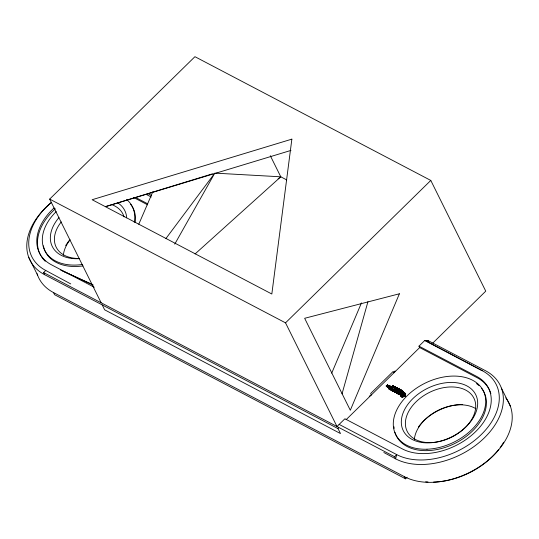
<?xml version="1.0" encoding="UTF-8"?>
<svg xmlns="http://www.w3.org/2000/svg" width="539" height="539" viewBox="0 0 539 539"><rect width="100%" height="100%" fill="white"/><g stroke="black" fill="none" stroke-linecap="round" stroke-linejoin="round"><path stroke-width="0.81" d="M397.849 393.531L399.493 391.927L399.103 391.455L399.278 391.813L397.641 393.416L397.465 393.066L399.103 391.455L399.493 391.927L397.849 393.531L397.674 393.18L399.318 391.57L400.645 391.051L401.616 391.84L402.141 391.604C400.578 388.868 393.322 393.834 394.993 390.276L393.025 391.065L395.161 389.657L394.986 389.299L393.814 390.977L393.638 390.627L395.175 389.966L396.3 389.987L396.684 390.452L394.939 392.17L394.764 391.813L397.283 389.299L398.375 388.754L397.614 388.093L396.408 388.134C399.096 388.188 396.381 389.158 397.459 389.65L398.375 388.754M392.325 386.564L393.275 386.625L392.783 386.106L392.419 386.759L393.025 385.688L393.2 386.039C390.654 386.753 395.983 386.975 392.965 386.463L392.17 387.049L392.655 385.863L392.816 386.214L391.994 386.699L390.458 386.84L390.364 389.603L389.407 389.104L388.666 387.453L389.785 386.557L390.458 386.84L390.377 387.44L390.202 387.09L392.325 386.564L393.989 387.844L394.144 386.793L393.025 385.688L392.783 386.106L394.642 386.679L394.245 387.352C391.9 387.837 387.992 382.926 386.887 386.793L386.409 385.951L387.373 385.001L389.785 386.557L391.24 388.747L390.256 389.879L390.189 389.252L391.725 387.743L392.891 388.464L392.715 388.107L390.755 389.872L393.079 390.317L392.614 389.205L392.547 391.078L390.755 389.872L392.614 389.205L393.686 389.562L396.845 388.221L398.719 389.838L397.472 389.151L397.614 388.093L397.789 388.451M394.144 386.793L393.861 386.268L393.288 386.591L392.008 388.7M402.377 391.368L402.202 391.018L401.44 391.489L401.225 393.295L400.645 391.051L402.545 390.937L401.259 391.173C400.531 391.826 404.135 392.304 405.537 393.638L405.496 394.42L404.573 394.683L403.724 393.975L402.39 394.494L403.408 396.232L402.876 396.987L402.95 396.273L402.101 395.565L402.545 396.165L403.873 396.057L405.49 393.746L404.472 393.342L402.256 390.505L400.821 391.408L400.645 391.051L401.616 391.84L401.555 390.162L398.2 388.403L395.848 388.383L393.537 387.103L391.065 388.39L386.685 386.409L386.726 385.634L388.538 385.904L388.929 386.369L386.685 386.409M402.101 395.565L402.545 396.165L401.993 397.189L402.774 395.922L405.456 395.889L405.51 395.181L404.816 396.515L402.801 394.198L402.566 394.851L399.251 394.332L401.191 395.04L400.962 396.259L401.474 396.704L402.876 396.987L403.408 396.232L402.37 395.815L402.545 396.165L401.36 396.866L400.962 396.259L403.441 394.373L403.448 393.793L399.318 391.57L400.093 389.401L400.268 389.751L399.103 390.687L398.233 389.785L397.122 390.249L395.148 392.183L397.465 393.066M395.309 387.528L394.07 387.002L393.537 387.103L393.753 387.426C394.144 386.167 396.178 387.736 394.063 387.521L394.238 387.871L394.737 387.48L394.75 386.847C396.286 387.939 394.885 386.537 394.535 387.837L393.814 387.487L394.245 387.352L393.969 386.443L393.457 387.46L393.059 387.096L393.207 387.433L393.969 386.443L395.599 387.44L395.316 388.248C393.504 388.154 396.044 386.005 396.104 388.221L394.595 387.898L394.77 388.255L394.622 387.676L393.814 387.487L394.642 386.679L394.784 388.053L394.622 387.676L395.424 387.09L393.78 386.712L393.457 387.46L393.281 387.11L393.955 387.069L393.025 385.688M394.622 387.676L395.013 388.282L395.532 387.258L395.141 387.891L397.876 389.549C398.429 390.977 397.883 388.275 398.887 388.767L399.197 389.367L398.206 390.034L399.864 389.609L399.588 390.681C401.265 391.375 399.594 390.795 400.733 390.559L401.191 391.044L400.625 389.677L399.763 391.031L398.927 390.337L397.203 391.61L396.455 391.22L396.798 387.817L394.851 387.406L394.238 387.871M395.848 388.383L397.135 389.488L398.887 388.767L398.233 389.785L398.361 391.321L397.203 391.61L397.155 392.176L396.239 391.435L394.683 392.116L395.35 390.317L394.986 389.299M396.354 388.821L397.075 388.754L396.926 388.006L397.027 388.572L396.576 388.963L396.131 388.673L396.306 389.023L397.075 388.754L396.926 388.006L397.533 388.376L397.654 388.942L397.209 389.131L396.778 388.781L398.2 388.403L398.469 389.704L398.624 388.828L399.197 389.367L397.122 390.249L394.117 388.848L393.686 389.562L394.508 389.313L394.332 388.956M394.77 388.255L395.707 387.615L395.424 387.09L397.027 389.32L397.708 388.727L397.614 388.093M402.444 390.667L401.899 390.863C401.131 391.301 402.673 392.008 401.73 391.213L402.202 391.018L401.508 390.694L402.431 390.856L402.256 390.505M401.73 390.519L400.949 390.788L400.821 391.408L400.645 391.051L401.683 391.044L401.555 390.162L400.248 390.768L400.565 391.274M398.166 394.029L398.213 393.457L397.674 393.18L398.166 394.029L394.764 391.813L396.502 392.823L396.926 392.331L396.219 392.742M389.165 385.85L387.965 387.022L387.467 385.857L388.269 386.692L387.298 387.002L387.467 385.857L387.642 386.207L386.409 385.951L386.995 386.524L386.968 385.466L388.282 385.58L388.107 385.223L387.878 385.816L388.282 385.58M386.82 386.167L386.995 386.524L386.726 385.634L387.319 386.207L387.373 385.001L388.929 386.369L388.754 386.018L387.339 386.665L387.164 386.308L387.298 387.002L388.538 385.904M403.92 396.738L403.698 395.7L402.39 394.494L402.289 395.222L400.551 393.739L400.147 394.656L399.972 394.305L400.551 393.739L402.977 394.548L403.724 393.975L404.304 394.44L405.49 393.746L405.315 393.396L405.712 393.996L404.573 394.683L404.304 394.44L405.207 393.551L404.688 393.066L403.9 394.332L403.799 393.268L402.256 393.47L399.776 392.675L400.079 392.385L400.908 392.56L401.225 393.295L401.346 392.81L402.566 394.851L399.972 394.305L399.426 394.689L400.726 394.097L399.776 392.675L402.431 393.827L403.974 393.618L404.297 392.992L404.863 393.416L404.304 394.44L402.256 393.47L401.211 394.366L401.137 396.61L402.545 396.165M401.966 391.253L401.905 391.772L401.036 391.348L402.202 391.018M396.96 388.484L396.576 388.963L396.401 388.612M390.458 386.84L391.213 387.467L390.202 387.09M393.746 386.706L393.315 386.382L393.463 386.941L393.099 386.274L392.749 386.652L393.49 386.739L393.221 387.231L393.059 386.854L393.861 386.268L394.036 386.618L393.025 386.571M394.002 387.642L393.841 387.265L393.989 387.844L395.053 387.554L393.78 386.712C393.234 387.575 394.696 387.554 394.097 386.793M394.171 387.069L394.353 386.766L394.535 387.837L394.642 386.679L395.053 387.554M395.336 387.534L395.316 388.248L395.141 387.891M395.356 390.068L395.127 391.658L396.684 390.452L396.3 389.987L395.356 390.068L394.683 392.116L395.532 390.425L395.175 389.966L394.939 392.17M398.361 391.321L397.122 390.249L397.479 388.592L396.899 388.403L396.819 388.801M398.031 389.684L398.409 390.142L399.022 389.017L397.283 389.299L397.459 389.65L396.96 389.131L397.587 388.767C398.051 390.654 397.937 389.023 399.069 389.118M403.698 395.7L405.483 395.208L405.537 393.638M400.079 392.385L400.356 394.137L399.426 394.689M401.44 391.489L399.992 392.149L398.611 393.638L398.948 394.433L399.082 393.868L397.991 393.672L399.082 393.868M401.225 393.295L401.191 392.385L403.448 393.793M396.798 387.817L396.414 388.269C395.734 387.056 397.263 388.848 396.798 387.817L397.102 388.356M401.818 396.839L401.36 396.866L402.276 395.922L402.39 394.494L402.566 394.851M404.573 394.683L403.266 394.016L404.109 395.397L404.304 394.44M102.194 304.899L104.64 309.817L340.493 433.565L338.047 428.646L338.229 427.946M398.051 389.899L398.2 388.403M401.184 396.509L402.276 395.922L402.02 395.242L404.816 396.515L405.281 395.532L405.456 395.889L405.321 394.063L405.416 394.831L404.385 395.026L403.266 394.016M342.029 393.868L367.942 301.705M402.465 390.863L404.297 392.992L401.481 390.91L401.905 391.772L401.508 390.694L402.02 390.445L401.555 390.162L399.318 391.57L399.406 392.715L400.356 394.137L400.726 394.097L399.776 392.675L401.508 394.036L401.164 395.074L402.289 395.222L402.114 394.871L403.233 395.875M387.622 386.82L387.44 386.463L388.558 387.339L389.151 386.065L388.269 386.692L387.46 386.254L387.339 386.665M400.329 390.937L401.003 390.708L400.645 391.051C401.131 391.018 400.43 390.425 400.248 390.768M398.543 389.481L397.937 389.737L398.301 389.145L399.54 390.02L399.022 389.017L398.53 389.03L399.197 389.367L398.887 388.767M388.235 387.339L389.225 386.692L389.151 386.065L389.448 386.544L388.862 387.824L388.666 387.453L390.209 386.706L390.634 387.191L390.128 387.312L389.785 386.557M331.707 373.15L361.46 302.905M138.779 224.224L152.813 191.79M398.624 388.828L397.876 389.549L398.469 389.704L398.294 389.353L397.876 389.549L398.206 390.034M387.804 386.625L387.831 387.285L387.656 386.928L390.364 389.603L389.192 389.313L389.232 388.747L390.788 389.111M396.953 389.138L397.62 388.963L396.899 388.403L397.209 389.131M402.377 397.263L402.7 396.63L404.991 395.862M388.417 387.049L388.828 386.645L389.96 386.914L388.558 387.339L388.969 387.561L389.636 386.908L389.05 386.335L388.969 387.561L388.558 387.339M394.487 389.731L396.111 388.814M394.144 388.478L394.925 387.056M174.744 244.14L214.805 173.12L165.965 238.494M403.9 394.332L404.472 393.342M394.952 387.48L395.134 387.17L395.511 387.891L394.838 387.945M395.04 370.94L393.935 372.799L393.234 371.384L370.65 393.531L371.351 394.946L369.215 396.266M401.05 392.944L401.366 392.736L400.868 392.473L399.581 393.072L400.356 394.137L399.042 393.894L400.147 394.656M399.365 389.67L398.927 390.337L400.039 389.966M402.876 396.987L403.226 396.455L403.401 396.805M399.103 390.687L399.864 389.609M403.441 394.373L403.974 393.618L403.273 393.443M388.754 386.018L388.06 386.982L388.545 386.813M393.288 386.591L392.783 386.106M391.354 388.37L392.224 388.1L391.893 387.885M397.903 391.496L397.863 390.964L396.327 392.466L396.239 391.435L397.378 391.961M392.17 387.049L392.816 386.214M394.13 389.401L394.117 388.848L394.292 389.198M400.154 390.586L400.592 390.903L400.605 390.364M101.143 302.777L49.676 199.1L194.936 56.689L430.789 180.437L485.754 291.154L432.763 343.107M338.047 428.646L44.636 274.695L43.578 272.572L45.741 270.457A63.339 42.466 -26.4 0 1 50.888 202.819M383.835 452.504L395.606 458.844A66.533 44.602 -26.4 0 0 484.426 437.803A66.533 44.602 -26.4 0 0 485.498 370.717L427.939 340.52L424.725 340.513L418.971 346.153L476.537 376.35A54.823 36.753 -26.4 0 1 475.647 431.624A54.823 36.753 -26.4 0 1 402.465 448.967L344.906 418.769L336.996 426.524L285.529 322.848L430.789 180.437M346.065 419.726L419.679 347.567L418.971 346.153M390.128 387.312L390.209 386.706M389.192 389.313L389.017 388.963L390.256 389.879M391.725 387.743L391.9 388.093L390.768 387.238L390.943 387.595L390.984 387.029M390.93 388.666L388.666 387.453M392.547 391.078L391.307 390.162L392.392 389.421L393.248 390.047M391.482 390.519L391.523 389.946L392.655 390.809L391.482 390.519L392.372 390.721L393.423 389.582L393.537 389.96M390.755 389.872L392.392 389.421L392.567 389.771L392.614 389.205M396.3 389.987L394.952 391.307L396.475 390.344L395.127 391.658L394.993 390.276L393.8 391.038M395.323 392.533L395.37 391.968L396.502 392.823M397.122 390.249L397.627 390.829L396.509 390.101L396.684 390.452M396.239 391.435L397.155 392.176M397.688 393.645L396.933 392.79L397.641 393.416L396.893 393.355L396.933 392.79M399.992 390.822L400.093 389.401L399.992 390.822L400.8 390.027L400.625 389.677L400.423 391.125M399.581 393.072L400.868 392.473L399.318 391.57M339.152 424.409L396.711 454.606L395.606 458.844L394.555 456.722L396.711 454.606A63.339 42.466 -26.4 0 0 481.266 434.575A63.339 42.466 -26.4 0 0 482.284 370.711L425.251 340.513M37.083 273.671A66.533 44.602 -26.4 0 0 53.502 292.562L54.554 294.685L405.53 478.827L407.147 477.244M394.177 390.276L395.161 389.657L394.777 389.185L394.952 389.542M399.588 390.681L400.8 390.027M195.078 253.95L280.785 176.805L286.728 179.925M401.683 394.386L402.256 393.47M400.908 392.56L400.255 392.736L399.992 392.149M401.434 391.523L401.259 391.173L401.764 391.415M397.283 389.299L398.355 388.936L398.53 389.286M278.084 178.82L280.785 176.805L270.302 155.697M404.479 394.656L404.654 395.013L405.496 394.42M398.355 388.936L398.476 389.502L398.025 389.34M386.086 385.944L387.548 385.358L387.48 384.738L387.777 385.21L386.261 386.301M386.901 385.991L386.968 385.466L387.137 385.85M395.532 390.425L393.861 391.159M400.868 392.473L399.406 392.715L398.611 393.638L398.948 394.433M395.929 387.871L396.34 387.703C396.643 388.767 396.199 387.292 396.974 388.168M391.772 388.275L392.224 388.1M396.852 388.963L397.654 388.942M212.4 173.861L105.705 206.572L290.972 150.408M402.276 395.922L401.353 396.185L401.178 395.835L402.195 395.592L402.114 394.871M399.251 394.332L401.252 395.424L402.289 395.222M393.638 390.627L395.35 390.317M392.567 389.771L393.227 389.865M390.276 388.572L390.849 388.606M396.414 391.786L396.98 391.826M215.64 173.167L280.785 176.805M387.501 385.183L387.959 385.574L387.777 385.21M404.385 395.026L405.685 395.532L405.308 394.858L405.483 395.208L404.654 395.013M398.476 389.502L398.719 389.838M397.034 388.781L397.479 388.868M389.953 386.955L390.634 387.191M391.307 390.162L392.655 390.809M395.148 392.183L395.545 392.318M396.717 393.005L398.388 393.814L398.213 393.457M60.604 270.052L92.701 284.639M62.861 271.13L93.328 285.124M397.62 388.963L397.297 388.794L397.762 389.124M147.807 193.541L151.499 195.475M146.076 194.309L151.237 197.018M424.725 340.513L482.284 370.711M135.895 197.624L147.699 203.816M133.645 197.49L147.666 204.847M419.679 347.567L477.237 377.765A54.823 36.753 -26.4 0 1 490.861 393.645M49.676 199.1L285.529 322.848M401.083 392.918L400.693 392.123L401.259 391.173L401.616 391.84M404.284 395.754L405.166 396.219M94.291 287.274L51.495 264.817A54.823 36.753 -26.4 0 1 54.089 207.919M43.578 272.572L394.555 456.722M53.502 292.562L404.472 476.705L405.53 478.827M45.741 270.457L70.75 283.925M404.56 395.383L405.456 395.889M392.392 389.421L393.093 389.852M402.431 390.856L402.02 390.445L402.202 390.795M400.389 390.916L400.821 391.408M405.49 393.746L405.032 393.2L405.207 393.551M402.431 393.827L402.977 394.548L402.748 393.51M400.726 394.097L399.776 392.675M396.899 388.403L396.845 388.221M389.448 386.544L389.636 386.908M501.411 388.134L510.278 405.995M427.939 340.52L429.031 342.716M405.416 394.831L405.24 394.474L405.483 395.208M404.641 396.165L404.816 396.515M401.555 390.162L401.899 390.863M401.508 390.694L401.683 391.044M402.801 394.198L402.977 394.548M400.592 390.903L400.733 390.559M401.346 392.81L401.521 393.167L401.191 392.385M402.02 395.242L402.195 395.592L401.366 395.397L400.989 394.716M401.252 395.424L401.427 395.774M397.533 388.376L397.708 388.727M398.233 389.785L398.409 390.142M396.643 388.451L397.135 389.488M399.594 394.44L399.419 394.09L400.059 394.427L400.181 393.78L398.907 393.51L399.217 394.245M394.555 387.123L394.737 387.48M394.07 387.002L394.245 387.352M393.315 386.382L393.49 386.739M393.099 386.274L393.275 386.625M392.5 387.999L392.682 388.349M387.817 386.268L389.246 389.145M28.722 257.285L37.589 275.146M387.123 385.776L387.319 386.207M393.059 386.854L393.207 387.433M389.63 385.466L390.512 389.461M399.224 388.215A40.452 27.118 -26.4 0 1 397.304 392.419M418.385 427.083A40.452 27.118 -26.4 0 1 462.718 404.546M481.637 388.464A48.968 32.832 -26.4 0 1 455.233 443.26A48.968 32.832 -26.4 0 1 394.925 432.238M394.15 428.417A48.968 32.832 -26.4 0 1 394.016 426.841M476.476 383.593A48.968 32.832 -26.4 0 1 478.982 385.607M45.249 261.267A54.823 36.753 -26.4 0 1 41.18 256.214M40.775 255.52A54.823 36.753 -26.4 0 1 55.376 208.802M126.705 199.511A48.968 32.832 -26.4 0 1 134.258 222.317M82.346 264.494A48.968 32.832 -26.4 0 1 44.643 250.231A48.968 32.832 -26.4 0 1 56.238 211.571M117.994 202.987A40.452 27.118 -26.4 0 1 126.678 217.857M79.577 258.639A40.452 27.118 -26.4 0 1 58.96 217.601M79.28 258.471A37.258 24.976 -26.4 0 1 61.257 221.906M111.196 204.443A37.258 24.976 -26.4 0 1 124.051 216.9M63.359 255.277A37.258 24.976 -26.4 0 1 70.124 239.774M65.691 245.582A40.452 27.118 -26.4 0 1 66.964 243.588M67.415 242.934A40.452 27.118 -26.4 0 1 69.396 240.347M130.667 204.315A48.968 32.832 -26.4 0 1 135.228 222.061M83.046 265.909A48.968 32.832 -26.4 0 1 43.41 245.818M44.636 274.695A66.533 44.602 -26.4 0 1 51.643 202.314M505.723 397.856A66.533 44.602 -26.4 0 1 485.72 462.273A66.533 44.602 -26.4 0 1 404.472 476.705M458.655 433.012A37.258 24.976 -26.4 0 1 405.389 424.085A37.258 24.976 -26.4 0 1 457.139 387.366A37.258 24.976 -26.4 0 1 459.349 432.521M414.336 439.42A37.258 24.976 -26.4 0 1 438.274 410.294A37.258 24.976 -26.4 0 1 475.977 408.764M503.669 442.216A63.339 42.466 -26.4 0 1 500.111 447.626M498.642 449.566A63.339 42.466 -26.4 0 1 433.625 482.075M428 481.981A63.339 42.466 -26.4 0 1 425.662 481.799M291.868 139.143L271.831 294.011L92.135 199.726L291.868 139.143M399.392 293.782L350.31 410.267L304.65 318.293L399.392 293.782M396.542 387.784L396.717 388.134L396.542 387.784M401.292 391.435L401.434 391.745L401.292 391.435M426.996 449.216A48.968 32.832 -26.4 0 0 484.291 393.046A48.968 32.832 -26.4 0 0 407.208 395.72A48.968 32.832 -26.4 0 0 426.996 449.216M423.809 442.708A40.452 27.118 -26.4 0 0 477.493 400.437A40.452 27.118 -26.4 0 0 417.193 394.824A40.452 27.118 -26.4 0 0 423.809 442.708"/></g></svg>
